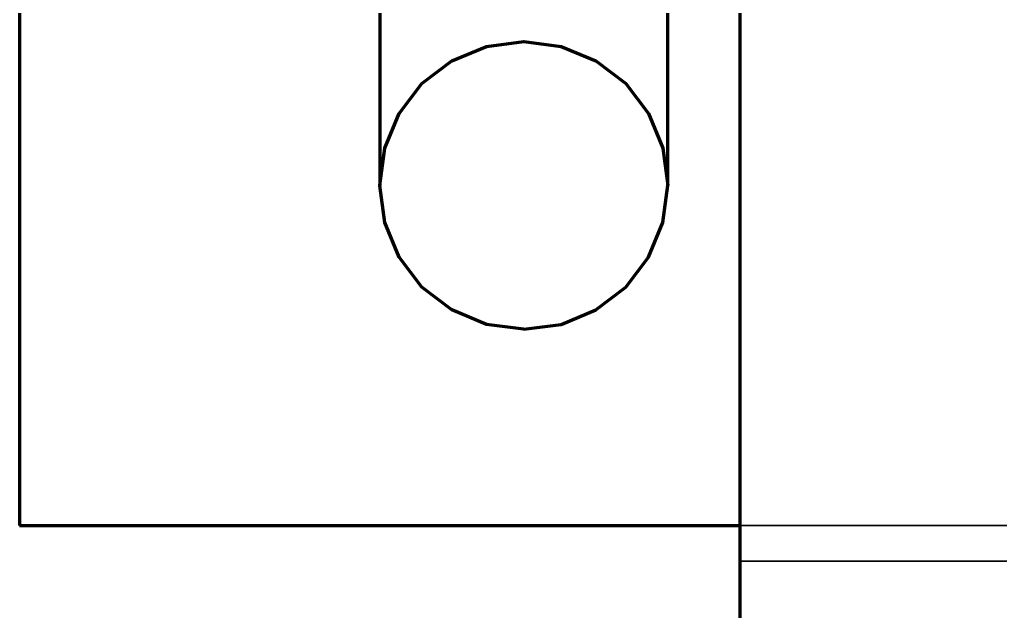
# Model space of a CAD drawing. Header units: millimetres. Extents: x 0 to 2208, y 0 to 420.
# Drawn here: x 66.484 to 67.846, y 74.662 to 75.484 of the extents above; entities that cross this region are included whole.
import ezdxf

# ---------------------------------------------------------------- set-up
doc = ezdxf.new("R2010")
doc.units = ezdxf.units.MM
doc.linetypes.add('IRAM-E-TRAZOS', pattern=[5, 4, -1])
doc.layers.add('01-VISIBLE', color=7, linetype='CONTINUOUS', lineweight=70)
doc.layers.add('02-OCULTA', color=4, linetype='IRAM-E-TRAZOS', lineweight=35)

msp = doc.modelspace()

# ---------------------------------------------------------------- linework, layer by layer
at = {"layer": '01-VISIBLE'}
msp.add_line((66.4841, 74.7816), (67.4841, 74.7816), dxfattribs=at)
for points in [[(66.9841, 76.2141), (66.9841, 76.1635), (66.9841, 76.113), (66.9841, 76.0625), (66.9841, 76.012), (66.9841, 75.9614), (66.9841, 75.9109), (66.9841, 75.8604), (66.9841, 75.8099), (66.9841, 75.7593), (66.9841, 75.7088), (66.9841, 75.6583), (66.9841, 75.6077), (66.9841, 75.5572), (66.9841, 75.5067), (66.9841, 75.4562), (66.9841, 75.4056), (66.9841, 75.3551), (66.9841, 75.3046), (66.9841, 75.2541)], [(67.3841, 75.2541), (67.3841, 75.3046), (67.3841, 75.3551), (67.3841, 75.4056), (67.3841, 75.4562), (67.3841, 75.5067), (67.3841, 75.5572), (67.3841, 75.6077), (67.3841, 75.6583), (67.3841, 75.7088), (67.3841, 75.7593), (67.3841, 75.8099), (67.3841, 75.8604), (67.3841, 75.9109), (67.3841, 75.9614), (67.3841, 76.012), (67.3841, 76.0625), (67.3841, 76.113), (67.3841, 76.1635), (67.3841, 76.2141)], [(66.4841, 75.7341), (66.4841, 75.6839), (66.4841, 75.6338), (66.4841, 75.5837), (66.4841, 75.5335), (66.4841, 75.4834), (66.4841, 75.4333), (66.4841, 75.3831), (66.4841, 75.333), (66.4841, 75.2829), (66.4841, 75.2327), (66.4841, 75.1826), (66.4841, 75.1325), (66.4841, 75.0824), (66.4841, 75.0322), (66.4841, 74.9821), (66.4841, 74.932), (66.4841, 74.8818), (66.4841, 74.8317), (66.4841, 74.7816)], [(66.9841, 75.7341), (66.9841, 75.6807), (66.9841, 75.6274), (66.9841, 75.5741), (66.9841, 75.5207), (66.9841, 75.4674), (66.9841, 75.4141), (66.9841, 75.3607), (66.9841, 75.3074), (66.9841, 75.2541)], [(67.3841, 75.2541), (67.3841, 75.3074), (67.3841, 75.3607), (67.3841, 75.4141), (67.3841, 75.4674), (67.3841, 75.5207), (67.3841, 75.5741), (67.3841, 75.6274), (67.3841, 75.6807), (67.3841, 75.7341)], [(67.4841, 75.7341), (67.4841, 75.6841), (67.4841, 75.6341), (67.4841, 75.5841), (67.4841, 75.5341), (67.4841, 75.4841), (67.4841, 75.4341), (67.4841, 75.3841), (67.4841, 75.3341), (67.4841, 75.2841), (67.4841, 75.2341), (67.4841, 75.1841), (67.4841, 75.1341), (67.4841, 75.0841), (67.4841, 75.0341), (67.4841, 74.9841), (67.4841, 74.9341), (67.4841, 74.8841), (67.4841, 74.8341), (67.4841, 74.7841), (67.4841, 74.7341), (67.4841, 74.6841), (67.4841, 74.6341)], [(66.9841, 75.2541), (66.9909, 75.3058), (67.0109, 75.3541), (67.0426, 75.3955), (67.0841, 75.4273), (67.1323, 75.4472), (67.1841, 75.4541), (67.2358, 75.4472), (67.2841, 75.4273), (67.3255, 75.3955), (67.3573, 75.3541), (67.3772, 75.3058), (67.3841, 75.2541)], [(67.1841, 75.0541), (67.1323, 75.0609), (67.0841, 75.0809), (67.0426, 75.1126), (67.0109, 75.1541), (66.9909, 75.2023), (66.9841, 75.2541)], [(67.1841, 75.0541), (67.2358, 75.0609), (67.2841, 75.0809), (67.3255, 75.1126), (67.3573, 75.1541), (67.3772, 75.2023), (67.3841, 75.2541)]]:
    msp.add_lwpolyline(points, dxfattribs=at)
at = {"layer": '02-OCULTA'}
for p, q in [((67.4841, 74.7816), (113.4841, 74.7816)), ((67.4841, 74.7316), (67.8841, 74.7316))]:
    msp.add_line(p, q, dxfattribs=at)
for points in [[(67.4841, 75.7341), (67.4841, 75.6839), (67.4841, 75.6338), (67.4841, 75.5837), (67.4841, 75.5336), (67.4841, 75.4834), (67.4841, 75.4333), (67.4841, 75.3832), (67.4841, 75.3331), (67.4841, 75.2829), (67.4841, 75.2328), (67.4841, 75.1827), (67.4841, 75.1326), (67.4841, 75.0824), (67.4841, 75.0323), (67.4841, 74.9822), (67.4841, 74.9321), (67.4841, 74.8819), (67.4841, 74.8318), (67.4841, 74.7817), (67.4841, 74.7316)], [(66.4841, 74.7816), (66.4841, 74.8317), (66.4841, 74.8818), (66.4841, 74.932), (66.4841, 74.9821), (66.4841, 75.0322), (66.4841, 75.0824), (66.4841, 75.1325), (66.4841, 75.1826), (66.4841, 75.2327), (66.4841, 75.2829), (66.4841, 75.333), (66.4841, 75.3831), (66.4841, 75.4333), (66.4841, 75.4834), (66.4841, 75.5335)], [(67.4841, 74.6341), (67.4841, 74.6841), (67.4841, 74.7341), (67.4841, 74.7841), (67.4841, 74.8341), (67.4841, 74.8841), (67.4841, 74.9341), (67.4841, 74.9841), (67.4841, 75.0341), (67.4841, 75.0841), (67.4841, 75.1341), (67.4841, 75.1841), (67.4841, 75.2341), (67.4841, 75.2841), (67.4841, 75.3341), (67.4841, 75.3841), (67.4841, 75.4341), (67.4841, 75.4841), (67.4841, 75.5341)], [(67.4841, 74.7316), (67.4841, 74.7817), (67.4841, 74.8318), (67.4841, 74.8819), (67.4841, 74.9321), (67.4841, 74.9822), (67.4841, 75.0323), (67.4841, 75.0824), (67.4841, 75.1326), (67.4841, 75.1827), (67.4841, 75.2328), (67.4841, 75.2829), (67.4841, 75.3331), (67.4841, 75.3832), (67.4841, 75.4333), (67.4841, 75.4834), (67.4841, 75.5336)]]:
    msp.add_lwpolyline(points, dxfattribs=at)

doc.saveas('drawing.dxf')
